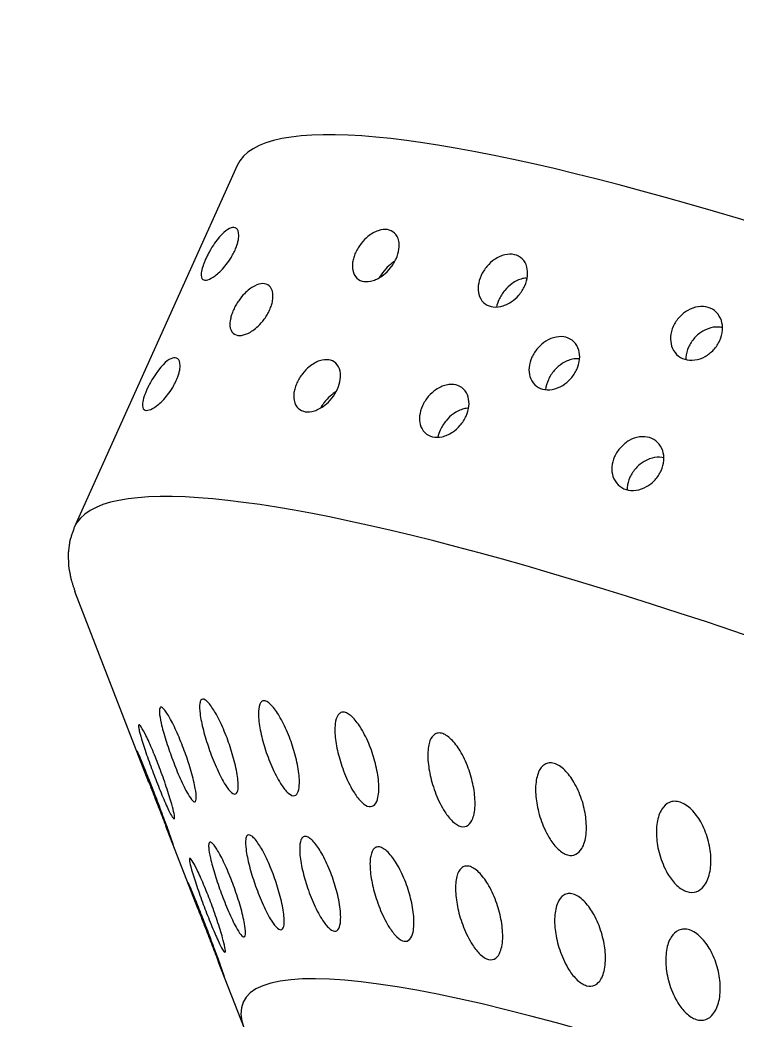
# Model space of a CAD drawing. Extents: x 1077 to 1145, y 510 to 635.
# Drawn here: x 1102.246 to 1103.168, y 557.81 to 559.093 of the extents above; entities that cross this region are included whole.
import ezdxf

# ---------------------------------------------------------------- set-up
doc = ezdxf.new("R2010")
doc.units = 0
doc.header["$MEASUREMENT"] = 0
doc.layers.add('1', color=4, linetype='Continuous')
doc.layers.add('DIM', color=3, linetype='Continuous')

# ---------------------------------------------------------------- blocks, each defined once
blk = doc.blocks.new('SUCTION')
at = {"layer": '1'}
for p, q in [((0.4816, 1.9416), (-0.0272, 1.9337)), ((-0.2826, 1.7079), (-0.1012, 1.898)), ((-0.4023, 1.5824), (-0.324, 1.6645)), ((-0.5163, 1.4629), (-0.4533, 1.5289))]:
    blk.add_line(p, q, dxfattribs=at)
for centre, major_axis, start_param, end_param in [((0.5106, 0.0668), (-0.0289, 1.8748), 3.141593, 6.283185), ((0.0017, 0.059), (-0.0289, 1.8748), 3.141593, 6.283185), ((-0.4641, 0.0518), (-0.022, 1.427), 2.994561, 6.430217)]:
    blk.add_ellipse(centre, major_axis=major_axis, ratio=0.145722, start_param=start_param, end_param=end_param, dxfattribs=at)
blk.add_open_spline([(-0.0272, 1.9337), (-0.0449, 1.9317), (-0.0614, 1.9264), (-0.0763, 1.9186), (-0.0895, 1.909), (-0.1012, 1.898)], degree=1, dxfattribs=at)
at = {"layer": '1', "color": 3}
for points, knots in [([(0.3822, 1.898), (0.3799, 1.898), (0.3776, 1.8981), (0.3732, 1.8983), (0.3711, 1.8986), (0.365, 1.8994), (0.3614, 1.9002), (0.3511, 1.9028), (0.3458, 1.905), (0.3376, 1.9094), (0.3348, 1.9116), (0.3294, 1.9176), (0.3289, 1.9219), (0.3393, 1.9255), (0.3424, 1.9262), (0.3478, 1.9268), (0.3492, 1.927), (0.3522, 1.9272), (0.3539, 1.9272), (0.3572, 1.9273), (0.3589, 1.9273), (0.3624, 1.9272), (0.3641, 1.9271), (0.3708, 1.9267), (0.3756, 1.926), (0.3941, 1.9229), (0.4024, 1.9187), (0.4077, 1.9127), (0.4087, 1.9105), (0.4076, 1.906), (0.4058, 1.9036), (0.3995, 1.9008), (0.397, 1.8999), (0.3922, 1.8989), (0.3905, 1.8986), (0.3866, 1.8982), (0.3844, 1.8981), (0.3822, 1.898)], [0, 0, 0, 0, 0.0069049, 0.0069049, 0.0138098, 0.0138098, 0.0276196, 0.0276196, 0.0621946, 0.0621946, 0.0967696, 0.0967696, 0.172591, 0.172591, 0.1905104, 0.1905104, 0.1954315, 0.1954315, 0.2003527, 0.2003527, 0.2052739, 0.2052739, 0.2101951, 0.2101951, 0.2281145, 0.2281145, 0.3039359, 0.3039359, 0.3385109, 0.3385109, 0.3730859, 0.3730859, 0.3868957, 0.3868957, 0.3938006, 0.3938006, 0.4007055, 0.4007055, 0.4007055, 0.4007055]), ([(0.199, 1.8952), (0.1967, 1.8952), (0.1945, 1.8952), (0.1901, 1.8955), (0.1879, 1.8957), (0.1818, 1.8966), (0.1782, 1.8973), (0.1679, 1.9), (0.1626, 1.9022), (0.1544, 1.9066), (0.1517, 1.9087), (0.1463, 1.9147), (0.1458, 1.919), (0.1562, 1.9226), (0.1592, 1.9234), (0.1646, 1.924), (0.166, 1.9241), (0.1691, 1.9243), (0.1708, 1.9244), (0.174, 1.9244), (0.1758, 1.9244), (0.1792, 1.9243), (0.1809, 1.9243), (0.1876, 1.9238), (0.1925, 1.9232), (0.2109, 1.92), (0.2192, 1.9159), (0.2246, 1.9099), (0.2255, 1.9077), (0.2245, 1.9032), (0.2226, 1.9008), (0.2163, 1.8979), (0.2139, 1.8971), (0.2091, 1.8961), (0.2073, 1.8958), (0.2034, 1.8954), (0.2013, 1.8952), (0.199, 1.8952)], [0, 0, 0, 0, 0.0069049, 0.0069049, 0.0138098, 0.0138098, 0.0276196, 0.0276196, 0.0621946, 0.0621946, 0.0967696, 0.0967696, 0.172591, 0.172591, 0.1905104, 0.1905104, 0.1954315, 0.1954315, 0.2003527, 0.2003527, 0.2052739, 0.2052739, 0.2101951, 0.2101951, 0.2281145, 0.2281145, 0.3039359, 0.3039359, 0.3385109, 0.3385109, 0.3730859, 0.3730859, 0.3868957, 0.3868957, 0.3938006, 0.3938006, 0.4007055, 0.4007055, 0.4007055, 0.4007055]), ([(0.3316, 1.8252), (0.3294, 1.8251), (0.3271, 1.8252), (0.3225, 1.8257), (0.3203, 1.826), (0.3139, 1.8272), (0.31, 1.8284), (0.3009, 1.8319), (0.2962, 1.8348), (0.2892, 1.8406), (0.2869, 1.8435), (0.2843, 1.8491), (0.2839, 1.8521), (0.2857, 1.8578), (0.2879, 1.8605), (0.2937, 1.8638), (0.2964, 1.8649), (0.3015, 1.8662), (0.3034, 1.8665), (0.3075, 1.867), (0.3097, 1.8672), (0.3143, 1.8673), (0.3166, 1.8672), (0.3211, 1.8668), (0.3234, 1.8665), (0.3297, 1.8654), (0.3335, 1.8644), (0.3427, 1.8613), (0.3475, 1.8587), (0.3548, 1.8532), (0.3573, 1.8502), (0.3598, 1.8447), (0.3603, 1.8417), (0.3585, 1.8357), (0.3563, 1.8328), (0.3502, 1.829), (0.3474, 1.8278), (0.3421, 1.8263), (0.3402, 1.8259), (0.3361, 1.8254), (0.3339, 1.8252), (0.3316, 1.8252)], [0, 0, 0, 0, 0.0068348, 0.0068348, 0.0136695, 0.0136695, 0.027339, 0.027339, 0.0535624, 0.0535624, 0.0797858, 0.0797858, 0.1072813, 0.1072813, 0.1347768, 0.1347768, 0.1487269, 0.1487269, 0.155702, 0.155702, 0.162677, 0.162677, 0.1696521, 0.1696521, 0.1766272, 0.1766272, 0.1905773, 0.1905773, 0.2180728, 0.2180728, 0.2455682, 0.2455682, 0.2717917, 0.2717917, 0.2980151, 0.2980151, 0.3116846, 0.3116846, 0.3185193, 0.3185193, 0.3253541, 0.3253541, 0.3253541, 0.3253541]), ([(-0.2732, 1.704), (-0.2678, 1.7095), (-0.2619, 1.7156), (-0.2501, 1.7272), (-0.2443, 1.7328), (-0.2352, 1.7411), (-0.231, 1.7448), (-0.2262, 1.7485), (-0.2248, 1.7495), (-0.2226, 1.7508), (-0.2218, 1.7512), (-0.2209, 1.7511), (-0.2207, 1.7508), (-0.2211, 1.7494), (-0.2216, 1.7484), (-0.224, 1.7445), (-0.2267, 1.7408), (-0.2335, 1.7323), (-0.2383, 1.7268), (-0.2488, 1.7151), (-0.2545, 1.709), (-0.2656, 1.6976), (-0.2719, 1.6913), (-0.2842, 1.6795), (-0.2902, 1.674), (-0.2989, 1.6666), (-0.3024, 1.6637), (-0.3078, 1.6598), (-0.3097, 1.6587), (-0.3114, 1.6588), (-0.3111, 1.6599), (-0.3086, 1.664), (-0.3065, 1.6669), (-0.3003, 1.6744), (-0.2955, 1.68), (-0.2847, 1.6918), (-0.2788, 1.6981), (-0.2732, 1.704)], [0, 0, 0, 0, 0.0233552, 0.0233552, 0.0467103, 0.0467103, 0.0658795, 0.0658795, 0.0754641, 0.0754641, 0.0850487, 0.0850487, 0.0946332, 0.0946332, 0.1042178, 0.1042178, 0.123387, 0.123387, 0.1467421, 0.1467421, 0.1700973, 0.1700973, 0.1945396, 0.1945396, 0.2189818, 0.2189818, 0.2355966, 0.2355966, 0.2522113, 0.2522113, 0.2688261, 0.2688261, 0.2854408, 0.2854408, 0.3098831, 0.3098831, 0.3343253, 0.3343253, 0.3343253, 0.3343253]), ([(0.2769, 1.7033), (0.2724, 1.7032), (0.2676, 1.7038), (0.2588, 1.7059), (0.2547, 1.7075), (0.2463, 1.7117), (0.2422, 1.7149), (0.236, 1.7216), (0.234, 1.7251), (0.2321, 1.7316), (0.232, 1.7351), (0.2342, 1.7418), (0.2366, 1.745), (0.2424, 1.7492), (0.2454, 1.7508), (0.251, 1.7525), (0.2531, 1.7529), (0.2573, 1.7536), (0.2596, 1.7537), (0.2641, 1.7538), (0.2665, 1.7537), (0.2711, 1.7532), (0.2734, 1.7528), (0.28, 1.7513), (0.284, 1.7498), (0.2924, 1.7458), (0.2967, 1.7428), (0.303, 1.7362), (0.305, 1.7327), (0.307, 1.7262), (0.3071, 1.7227), (0.3049, 1.7158), (0.3025, 1.7126), (0.2966, 1.7081), (0.2935, 1.7065), (0.2859, 1.7041), (0.2814, 1.7034), (0.2769, 1.7033)], [0, 0, 0, 0, 0.0136716, 0.0136716, 0.0273431, 0.0273431, 0.0484006, 0.0484006, 0.0694582, 0.0694582, 0.0910856, 0.0910856, 0.1127131, 0.1127131, 0.1264894, 0.1264894, 0.1333775, 0.1333775, 0.1402657, 0.1402657, 0.1471538, 0.1471538, 0.154042, 0.154042, 0.1678183, 0.1678183, 0.1894457, 0.1894457, 0.2110732, 0.2110732, 0.2321307, 0.2321307, 0.2531882, 0.2531882, 0.2668598, 0.2668598, 0.2805313, 0.2805313, 0.2805313, 0.2805313]), ([(0.4601, 1.7061), (0.4556, 1.7061), (0.4508, 1.7066), (0.4419, 1.7088), (0.4378, 1.7103), (0.4295, 1.7145), (0.4253, 1.7177), (0.4191, 1.7244), (0.4172, 1.7279), (0.4152, 1.7344), (0.4151, 1.738), (0.4174, 1.7446), (0.4197, 1.7478), (0.4255, 1.752), (0.4286, 1.7536), (0.4342, 1.7553), (0.4362, 1.7557), (0.4405, 1.7564), (0.4427, 1.7566), (0.4473, 1.7566), (0.4496, 1.7565), (0.4542, 1.756), (0.4565, 1.7556), (0.4632, 1.7541), (0.4672, 1.7526), (0.4756, 1.7487), (0.4798, 1.7456), (0.4861, 1.739), (0.4882, 1.7355), (0.4901, 1.729), (0.4902, 1.7255), (0.488, 1.7187), (0.4857, 1.7154), (0.4798, 1.711), (0.4766, 1.7093), (0.469, 1.7069), (0.4646, 1.7062), (0.4601, 1.7061)], [0, 0, 0, 0, 0.0136716, 0.0136716, 0.0273431, 0.0273431, 0.0484006, 0.0484006, 0.0694582, 0.0694582, 0.0910856, 0.0910856, 0.1127131, 0.1127131, 0.1264894, 0.1264894, 0.1333775, 0.1333775, 0.1402657, 0.1402657, 0.1471538, 0.1471538, 0.154042, 0.154042, 0.1678183, 0.1678183, 0.1894457, 0.1894457, 0.2110732, 0.2110732, 0.2321307, 0.2321307, 0.2531882, 0.2531882, 0.2668598, 0.2668598, 0.2805313, 0.2805313, 0.2805313, 0.2805313]), ([(-0.3042, 1.6852), (-0.299, 1.6907), (-0.2931, 1.6968), (-0.2816, 1.7089), (-0.2759, 1.7149), (-0.2669, 1.7242), (-0.2629, 1.7285), (-0.2581, 1.7333), (-0.2568, 1.7347), (-0.2546, 1.7368), (-0.2539, 1.7376), (-0.2529, 1.7384), (-0.2528, 1.7384), (-0.2532, 1.7378), (-0.2537, 1.7372), (-0.256, 1.7345), (-0.2587, 1.7315), (-0.2653, 1.7241), (-0.27, 1.719), (-0.2803, 1.708), (-0.2859, 1.7021), (-0.2968, 1.6907), (-0.303, 1.6843), (-0.3151, 1.6719), (-0.321, 1.6659), (-0.3295, 1.6574), (-0.3329, 1.654), (-0.3382, 1.6488), (-0.3401, 1.647), (-0.3417, 1.6456), (-0.3414, 1.646), (-0.339, 1.6486), (-0.3369, 1.6509), (-0.3309, 1.6573), (-0.3261, 1.6623), (-0.3155, 1.6734), (-0.3097, 1.6794), (-0.3042, 1.6852)], [0, 0, 0, 0, 0.0233552, 0.0233552, 0.0467103, 0.0467103, 0.0658795, 0.0658795, 0.0754641, 0.0754641, 0.0850487, 0.0850487, 0.0946332, 0.0946332, 0.1042178, 0.1042178, 0.123387, 0.123387, 0.1467421, 0.1467421, 0.1700973, 0.1700973, 0.1945396, 0.1945396, 0.2189818, 0.2189818, 0.2355966, 0.2355966, 0.2522113, 0.2522113, 0.2688261, 0.2688261, 0.2854408, 0.2854408, 0.3098831, 0.3098831, 0.3343253, 0.3343253, 0.3343253, 0.3343253]), ([(-0.2416, 1.6945), (-0.2362, 1.7001), (-0.2301, 1.706), (-0.2181, 1.7169), (-0.2122, 1.722), (-0.2029, 1.7292), (-0.1987, 1.7322), (-0.1938, 1.7348), (-0.1923, 1.7354), (-0.1901, 1.7359), (-0.1893, 1.7358), (-0.1884, 1.7349), (-0.1883, 1.7341), (-0.1886, 1.7319), (-0.1892, 1.7305), (-0.1916, 1.7256), (-0.1944, 1.7213), (-0.2014, 1.7119), (-0.2062, 1.7059), (-0.217, 1.6938), (-0.2228, 1.6876), (-0.2341, 1.6764), (-0.2405, 1.6703), (-0.2531, 1.6593), (-0.2592, 1.6544), (-0.268, 1.6482), (-0.2715, 1.6459), (-0.2771, 1.6434), (-0.279, 1.6431), (-0.2806, 1.6446), (-0.2804, 1.6464), (-0.2778, 1.6518), (-0.2756, 1.6552), (-0.2693, 1.6638), (-0.2644, 1.6699), (-0.2534, 1.6823), (-0.2473, 1.6887), (-0.2416, 1.6945)], [0, 0, 0, 0, 0.0233552, 0.0233552, 0.0467103, 0.0467103, 0.0658795, 0.0658795, 0.0754641, 0.0754641, 0.0850487, 0.0850487, 0.0946332, 0.0946332, 0.1042178, 0.1042178, 0.123387, 0.123387, 0.1467421, 0.1467421, 0.1700973, 0.1700973, 0.1945396, 0.1945396, 0.2189818, 0.2189818, 0.2355966, 0.2355966, 0.2522113, 0.2522113, 0.2688261, 0.2688261, 0.2854408, 0.2854408, 0.3098831, 0.3098831, 0.3343253, 0.3343253, 0.3343253, 0.3343253]), ([(0.2734, 1.7034), (0.2709, 1.705), (0.268, 1.7066), (0.2616, 1.7093), (0.2577, 1.7106), (0.2511, 1.712), (0.2489, 1.7123), (0.2462, 1.7126), (0.2459, 1.7126), (0.2456, 1.7126)], [0.10627562, 0.10627562, 0.10627562, 0.10627562, 0.12011122, 0.12011122, 0.13392931, 0.13392931, 0.14083836, 0.14083836, 0.14184706, 0.14184706, 0.14184706, 0.14184706]), ([(0.4565, 1.7062), (0.454, 1.7079), (0.4512, 1.7094), (0.4448, 1.7121), (0.4408, 1.7134), (0.4343, 1.7148), (0.432, 1.7151), (0.4294, 1.7154), (0.429, 1.7154), (0.4287, 1.7155)], [0.10627562, 0.10627562, 0.10627562, 0.10627562, 0.12011122, 0.12011122, 0.13392931, 0.13392931, 0.14083836, 0.14083836, 0.14184706, 0.14184706, 0.14184706, 0.14184706]), ([(-0.2101, 1.657), (-0.2045, 1.6625), (-0.1983, 1.6681), (-0.1861, 1.6782), (-0.1801, 1.6827), (-0.1707, 1.6886), (-0.1664, 1.6909), (-0.1614, 1.6923), (-0.16, 1.6925), (-0.1578, 1.6922), (-0.157, 1.6917), (-0.1561, 1.69), (-0.1559, 1.6888), (-0.1564, 1.6858), (-0.1569, 1.684), (-0.1594, 1.6781), (-0.1623, 1.6733), (-0.1694, 1.6631), (-0.1744, 1.6568), (-0.1854, 1.6444), (-0.1913, 1.6383), (-0.2028, 1.6274), (-0.2094, 1.6217), (-0.2221, 1.6117), (-0.2284, 1.6074), (-0.2373, 1.6025), (-0.2409, 1.6009), (-0.2465, 1.5997), (-0.2484, 1.6002), (-0.25, 1.6031), (-0.2497, 1.6057), (-0.2471, 1.6122), (-0.2448, 1.6162), (-0.2384, 1.6257), (-0.2333, 1.6321), (-0.2221, 1.645), (-0.2159, 1.6514), (-0.2101, 1.657)], [0, 0, 0, 0, 0.0233552, 0.0233552, 0.0467103, 0.0467103, 0.0658795, 0.0658795, 0.0754641, 0.0754641, 0.0850487, 0.0850487, 0.0946332, 0.0946332, 0.1042178, 0.1042178, 0.123387, 0.123387, 0.1467421, 0.1467421, 0.1700973, 0.1700973, 0.1945396, 0.1945396, 0.2189818, 0.2189818, 0.2355966, 0.2355966, 0.2522113, 0.2522113, 0.2688261, 0.2688261, 0.2854408, 0.2854408, 0.3098831, 0.3098831, 0.3343253, 0.3343253, 0.3343253, 0.3343253]), ([(-0.4007, 1.5719), (-0.3953, 1.5775), (-0.3893, 1.5835), (-0.3776, 1.5952), (-0.3718, 1.6007), (-0.3626, 1.6091), (-0.3585, 1.6128), (-0.3536, 1.6166), (-0.3522, 1.6175), (-0.35, 1.6189), (-0.3492, 1.6192), (-0.3483, 1.6192), (-0.3482, 1.6188), (-0.3485, 1.6174), (-0.349, 1.6164), (-0.3514, 1.6125), (-0.3541, 1.6088), (-0.361, 1.6003), (-0.3658, 1.5947), (-0.3763, 1.583), (-0.382, 1.5769), (-0.3931, 1.5655), (-0.3994, 1.5593), (-0.4117, 1.5475), (-0.4177, 1.542), (-0.4264, 1.5346), (-0.4298, 1.5317), (-0.4353, 1.5278), (-0.4372, 1.5268), (-0.4388, 1.5268), (-0.4385, 1.528), (-0.4361, 1.532), (-0.4339, 1.5349), (-0.4278, 1.5424), (-0.4229, 1.5479), (-0.4122, 1.5598), (-0.4063, 1.5661), (-0.4007, 1.5719)], [0, 0, 0, 0, 0.023389, 0.023389, 0.0467779, 0.0467779, 0.0659746, 0.0659746, 0.0755729, 0.0755729, 0.0851712, 0.0851712, 0.0947696, 0.0947696, 0.1043679, 0.1043679, 0.1235645, 0.1235645, 0.1469535, 0.1469535, 0.1703425, 0.1703425, 0.1947513, 0.1947513, 0.2191601, 0.2191601, 0.2357472, 0.2357472, 0.2523342, 0.2523342, 0.2689213, 0.2689213, 0.2855084, 0.2855084, 0.3099172, 0.3099172, 0.334326, 0.334326, 0.334326, 0.334326]), ([(-0.1791, 1.5922), (-0.1735, 1.5974), (-0.1671, 1.6026), (-0.1548, 1.6117), (-0.1487, 1.6155), (-0.1391, 1.6201), (-0.1348, 1.6216), (-0.1298, 1.6219), (-0.1284, 1.6216), (-0.1261, 1.6205), (-0.1253, 1.6195), (-0.1244, 1.6171), (-0.1243, 1.6155), (-0.1248, 1.6118), (-0.1254, 1.6097), (-0.128, 1.6029), (-0.131, 1.5977), (-0.1383, 1.5868), (-0.1434, 1.5803), (-0.1546, 1.5679), (-0.1607, 1.5619), (-0.1724, 1.5515), (-0.179, 1.5462), (-0.192, 1.5374), (-0.1983, 1.5339), (-0.2073, 1.5303), (-0.211, 1.5294), (-0.2165, 1.5297), (-0.2185, 1.5309), (-0.22, 1.5352), (-0.2197, 1.5384), (-0.217, 1.546), (-0.2146, 1.5504), (-0.208, 1.5607), (-0.2028, 1.5674), (-0.1913, 1.5804), (-0.1851, 1.5867), (-0.1791, 1.5922)], [0, 0, 0, 0, 0.0233552, 0.0233552, 0.0467103, 0.0467103, 0.0658795, 0.0658795, 0.0754641, 0.0754641, 0.0850487, 0.0850487, 0.0946332, 0.0946332, 0.1042178, 0.1042178, 0.123387, 0.123387, 0.1467421, 0.1467421, 0.1700973, 0.1700973, 0.1945396, 0.1945396, 0.2189818, 0.2189818, 0.2355966, 0.2355966, 0.2522113, 0.2522113, 0.2688261, 0.2688261, 0.2854408, 0.2854408, 0.3098831, 0.3098831, 0.3343253, 0.3343253, 0.3343253, 0.3343253]), ([(-0.4293, 1.5541), (-0.424, 1.5596), (-0.4181, 1.5658), (-0.4066, 1.5779), (-0.4009, 1.5839), (-0.3919, 1.5932), (-0.3879, 1.5975), (-0.3831, 1.6023), (-0.3818, 1.6037), (-0.3796, 1.6058), (-0.3788, 1.6066), (-0.3779, 1.6074), (-0.3778, 1.6074), (-0.3781, 1.6069), (-0.3786, 1.6062), (-0.381, 1.6035), (-0.3837, 1.6005), (-0.3903, 1.5931), (-0.395, 1.588), (-0.4053, 1.577), (-0.411, 1.571), (-0.4218, 1.5597), (-0.428, 1.5533), (-0.4401, 1.5409), (-0.446, 1.5349), (-0.4545, 1.5264), (-0.4579, 1.523), (-0.4632, 1.5178), (-0.4651, 1.516), (-0.4667, 1.5146), (-0.4664, 1.515), (-0.464, 1.5177), (-0.4619, 1.5199), (-0.4559, 1.5263), (-0.4511, 1.5313), (-0.4405, 1.5423), (-0.4347, 1.5484), (-0.4293, 1.5541)], [0, 0, 0, 0, 0.023389, 0.023389, 0.0467779, 0.0467779, 0.0659746, 0.0659746, 0.0755729, 0.0755729, 0.0851712, 0.0851712, 0.0947696, 0.0947696, 0.1043679, 0.1043679, 0.1235645, 0.1235645, 0.1469535, 0.1469535, 0.1703425, 0.1703425, 0.1947513, 0.1947513, 0.2191601, 0.2191601, 0.2357472, 0.2357472, 0.2523342, 0.2523342, 0.2689213, 0.2689213, 0.2855084, 0.2855084, 0.3099172, 0.3099172, 0.334326, 0.334326, 0.334326, 0.334326]), ([(-0.3716, 1.5637), (-0.3661, 1.5692), (-0.36, 1.5751), (-0.3481, 1.5861), (-0.3422, 1.5912), (-0.3328, 1.5984), (-0.3286, 1.6014), (-0.3237, 1.604), (-0.3223, 1.6046), (-0.3201, 1.6051), (-0.3193, 1.605), (-0.3183, 1.6042), (-0.3182, 1.6034), (-0.3186, 1.6012), (-0.3191, 1.5997), (-0.3215, 1.5948), (-0.3243, 1.5905), (-0.3313, 1.581), (-0.3362, 1.5751), (-0.3469, 1.5629), (-0.3528, 1.5568), (-0.364, 1.5455), (-0.3705, 1.5395), (-0.383, 1.5285), (-0.3891, 1.5236), (-0.3979, 1.5174), (-0.4015, 1.5151), (-0.407, 1.5126), (-0.4089, 1.5123), (-0.4106, 1.5138), (-0.4103, 1.5157), (-0.4078, 1.521), (-0.4055, 1.5244), (-0.3993, 1.533), (-0.3943, 1.539), (-0.3833, 1.5515), (-0.3773, 1.5579), (-0.3716, 1.5637)], [0, 0, 0, 0, 0.023389, 0.023389, 0.0467779, 0.0467779, 0.0659746, 0.0659746, 0.0755729, 0.0755729, 0.0851712, 0.0851712, 0.0947696, 0.0947696, 0.1043679, 0.1043679, 0.1235645, 0.1235645, 0.1469535, 0.1469535, 0.1703425, 0.1703425, 0.1947513, 0.1947513, 0.2191601, 0.2191601, 0.2357472, 0.2357472, 0.2523342, 0.2523342, 0.2689213, 0.2689213, 0.2855084, 0.2855084, 0.3099172, 0.3099172, 0.334326, 0.334326, 0.334326, 0.334326]), ([(0.3157, 1.5391), (0.3111, 1.539), (0.3063, 1.5397), (0.2972, 1.5422), (0.293, 1.5441), (0.2852, 1.5488), (0.2814, 1.5522), (0.2758, 1.5595), (0.2741, 1.5633), (0.2726, 1.5705), (0.2727, 1.5744), (0.2752, 1.5817), (0.2776, 1.5851), (0.2834, 1.5899), (0.2867, 1.5919), (0.2946, 1.5946), (0.2992, 1.5953), (0.3083, 1.5955), (0.3132, 1.5949), (0.3222, 1.5924), (0.3264, 1.5906), (0.3342, 1.586), (0.3381, 1.5827), (0.3437, 1.5755), (0.3455, 1.5716), (0.347, 1.5645), (0.3469, 1.5606), (0.3444, 1.5532), (0.342, 1.5497), (0.3362, 1.5448), (0.3328, 1.5427), (0.3248, 1.54), (0.3202, 1.5392), (0.3157, 1.5391)], [0, 0, 0, 0, 0.0137254, 0.0137254, 0.0274508, 0.0274508, 0.0453851, 0.0453851, 0.0633195, 0.0633195, 0.0815469, 0.0815469, 0.0997743, 0.0997743, 0.1135448, 0.1135448, 0.1273153, 0.1273153, 0.1410857, 0.1410857, 0.1548562, 0.1548562, 0.1730836, 0.1730836, 0.191311, 0.191311, 0.2092454, 0.2092454, 0.2271798, 0.2271798, 0.2409052, 0.2409052, 0.2546305, 0.2546305, 0.2546305, 0.2546305]), ([(0.4988, 1.5419), (0.4943, 1.5419), (0.4894, 1.5425), (0.4803, 1.545), (0.4761, 1.5469), (0.4683, 1.5517), (0.4645, 1.5551), (0.459, 1.5623), (0.4572, 1.5662), (0.4557, 1.5733), (0.4558, 1.5772), (0.4583, 1.5845), (0.4607, 1.5879), (0.4665, 1.5928), (0.4699, 1.5947), (0.4778, 1.5974), (0.4823, 1.5982), (0.4914, 1.5983), (0.4963, 1.5977), (0.5053, 1.5953), (0.5095, 1.5934), (0.5174, 1.5888), (0.5212, 1.5855), (0.5269, 1.5783), (0.5286, 1.5745), (0.5302, 1.5673), (0.5301, 1.5634), (0.5276, 1.556), (0.5252, 1.5526), (0.5193, 1.5476), (0.5159, 1.5456), (0.5079, 1.5428), (0.5033, 1.542), (0.4988, 1.5419)], [0, 0, 0, 0, 0.0137254, 0.0137254, 0.0274508, 0.0274508, 0.0453851, 0.0453851, 0.0633195, 0.0633195, 0.0815469, 0.0815469, 0.0997743, 0.0997743, 0.1135448, 0.1135448, 0.1273153, 0.1273153, 0.1410857, 0.1410857, 0.1548562, 0.1548562, 0.1730836, 0.1730836, 0.191311, 0.191311, 0.2092454, 0.2092454, 0.2271798, 0.2271798, 0.2409052, 0.2409052, 0.2546305, 0.2546305, 0.2546305, 0.2546305]), ([(-0.3426, 1.5296), (-0.337, 1.535), (-0.3308, 1.5407), (-0.3186, 1.5508), (-0.3126, 1.5553), (-0.3031, 1.5613), (-0.2988, 1.5635), (-0.2939, 1.565), (-0.2924, 1.5652), (-0.2902, 1.5648), (-0.2894, 1.5643), (-0.2885, 1.5626), (-0.2883, 1.5614), (-0.2888, 1.5585), (-0.2893, 1.5567), (-0.2918, 1.5507), (-0.2947, 1.5459), (-0.3019, 1.5357), (-0.3069, 1.5294), (-0.3178, 1.517), (-0.3238, 1.5109), (-0.3353, 1.5), (-0.3418, 1.4943), (-0.3546, 1.4843), (-0.3608, 1.48), (-0.3697, 1.4751), (-0.3733, 1.4735), (-0.3789, 1.4724), (-0.3808, 1.4729), (-0.3824, 1.4758), (-0.3821, 1.4783), (-0.3795, 1.4849), (-0.3772, 1.4888), (-0.3708, 1.4983), (-0.3657, 1.5047), (-0.3545, 1.5175), (-0.3484, 1.5239), (-0.3426, 1.5296)], [0, 0, 0, 0, 0.023389, 0.023389, 0.0467779, 0.0467779, 0.0659746, 0.0659746, 0.0755729, 0.0755729, 0.0851712, 0.0851712, 0.0947696, 0.0947696, 0.1043679, 0.1043679, 0.1235645, 0.1235645, 0.1469535, 0.1469535, 0.1703425, 0.1703425, 0.1947513, 0.1947513, 0.2191601, 0.2191601, 0.2357472, 0.2357472, 0.2523342, 0.2523342, 0.2689213, 0.2689213, 0.2855084, 0.2855084, 0.3099172, 0.3099172, 0.334326, 0.334326, 0.334326, 0.334326]), ([(0.3262, 1.5406), (0.3253, 1.5423), (0.3242, 1.5441), (0.3199, 1.5493), (0.3159, 1.5525), (0.3079, 1.557), (0.3038, 1.5587), (0.2948, 1.561), (0.2899, 1.5616), (0.2821, 1.5615), (0.2788, 1.5611), (0.2757, 1.5604)], [0.07459591, 0.07459591, 0.07459591, 0.07459591, 0.08376941, 0.08376941, 0.10280122, 0.10280122, 0.11656798, 0.11656798, 0.13033474, 0.13033474, 0.14038295, 0.14038295, 0.14038295, 0.14038295]), ([(0.5094, 1.5434), (0.5085, 1.5451), (0.5073, 1.5469), (0.503, 1.5521), (0.4991, 1.5554), (0.4911, 1.5598), (0.4869, 1.5615), (0.4779, 1.5639), (0.4731, 1.5645), (0.4652, 1.5643), (0.4619, 1.5639), (0.4588, 1.5632)], [0.07459591, 0.07459591, 0.07459591, 0.07459591, 0.08376941, 0.08376941, 0.10280122, 0.10280122, 0.11656798, 0.11656798, 0.13033474, 0.13033474, 0.14038295, 0.14038295, 0.14038295, 0.14038295]), ([(-0.1493, 1.501), (-0.1435, 1.5059), (-0.1371, 1.5107), (-0.1245, 1.5186), (-0.1184, 1.5217), (-0.1087, 1.5249), (-0.1043, 1.5256), (-0.0993, 1.5246), (-0.0979, 1.524), (-0.0957, 1.522), (-0.0949, 1.5207), (-0.0941, 1.5174), (-0.094, 1.5155), (-0.0945, 1.5112), (-0.0951, 1.5088), (-0.0979, 1.5012), (-0.101, 1.4956), (-0.1085, 1.4842), (-0.1137, 1.4777), (-0.1251, 1.4655), (-0.1313, 1.4598), (-0.1432, 1.4501), (-0.1499, 1.4453), (-0.1631, 1.4377), (-0.1695, 1.435), (-0.1786, 1.4329), (-0.1822, 1.4327), (-0.1878, 1.4344), (-0.1898, 1.4363), (-0.1912, 1.4419), (-0.1908, 1.4457), (-0.188, 1.4543), (-0.1855, 1.4591), (-0.1787, 1.47), (-0.1734, 1.4768), (-0.1617, 1.4897), (-0.1553, 1.4958), (-0.1493, 1.501)], [0, 0, 0, 0, 0.0233552, 0.0233552, 0.0467103, 0.0467103, 0.0658795, 0.0658795, 0.0754641, 0.0754641, 0.0850487, 0.0850487, 0.0946332, 0.0946332, 0.1042178, 0.1042178, 0.123387, 0.123387, 0.1467421, 0.1467421, 0.1700973, 0.1700973, 0.1945396, 0.1945396, 0.2189818, 0.2189818, 0.2355966, 0.2355966, 0.2522113, 0.2522113, 0.2688261, 0.2688261, 0.2854408, 0.2854408, 0.3098831, 0.3098831, 0.3343253, 0.3343253, 0.3343253, 0.3343253]), ([(-0.314, 1.4703), (-0.3083, 1.4755), (-0.302, 1.4808), (-0.2896, 1.4899), (-0.2835, 1.4937), (-0.274, 1.4983), (-0.2696, 1.4998), (-0.2646, 1.5001), (-0.2632, 1.4998), (-0.261, 1.4987), (-0.2602, 1.4977), (-0.2593, 1.4953), (-0.2592, 1.4937), (-0.2596, 1.49), (-0.2602, 1.4879), (-0.2629, 1.4811), (-0.2658, 1.4758), (-0.2731, 1.4649), (-0.2783, 1.4584), (-0.2895, 1.446), (-0.2955, 1.44), (-0.3072, 1.4297), (-0.3139, 1.4244), (-0.3268, 1.4156), (-0.3332, 1.412), (-0.3422, 1.4085), (-0.3458, 1.4076), (-0.3514, 1.4079), (-0.3533, 1.4091), (-0.3549, 1.4134), (-0.3545, 1.4166), (-0.3518, 1.4242), (-0.3494, 1.4286), (-0.3428, 1.4389), (-0.3377, 1.4455), (-0.3262, 1.4585), (-0.3199, 1.4648), (-0.314, 1.4703)], [0, 0, 0, 0, 0.023389, 0.023389, 0.0467779, 0.0467779, 0.0659746, 0.0659746, 0.0755729, 0.0755729, 0.0851712, 0.0851712, 0.0947696, 0.0947696, 0.1043679, 0.1043679, 0.1235645, 0.1235645, 0.1469535, 0.1469535, 0.1703425, 0.1703425, 0.1947513, 0.1947513, 0.2191601, 0.2191601, 0.2357472, 0.2357472, 0.2523342, 0.2523342, 0.2689213, 0.2689213, 0.2855084, 0.2855084, 0.3099172, 0.3099172, 0.334326, 0.334326, 0.334326, 0.334326]), ([(0.4303, 1.4359), (0.4258, 1.4359), (0.4209, 1.4365), (0.4117, 1.4392), (0.4075, 1.4413), (0.3999, 1.4463), (0.3962, 1.4498), (0.3909, 1.4572), (0.3893, 1.4612), (0.388, 1.4687), (0.3882, 1.4727), (0.3908, 1.4803), (0.3932, 1.4838), (0.399, 1.4889), (0.4025, 1.491), (0.4106, 1.4939), (0.4152, 1.4947), (0.4243, 1.4948), (0.4292, 1.4942), (0.4383, 1.4915), (0.4426, 1.4896), (0.4502, 1.4847), (0.4539, 1.4813), (0.4592, 1.4738), (0.4609, 1.4698), (0.4622, 1.4624), (0.462, 1.4583), (0.4594, 1.4507), (0.457, 1.4472), (0.4512, 1.4419), (0.4476, 1.4398), (0.4395, 1.4368), (0.4348, 1.436), (0.4303, 1.4359)], [0, 0, 0, 0, 0.0137586, 0.0137586, 0.0275172, 0.0275172, 0.044295, 0.044295, 0.0610729, 0.0610729, 0.0780627, 0.0780627, 0.0950526, 0.0950526, 0.108841, 0.108841, 0.1226293, 0.1226293, 0.1364177, 0.1364177, 0.1502061, 0.1502061, 0.167196, 0.167196, 0.1841858, 0.1841858, 0.2009637, 0.2009637, 0.2177415, 0.2177415, 0.2315001, 0.2315001, 0.2452587, 0.2452587, 0.2452587, 0.2452587]), ([(0.444, 1.4385), (0.4431, 1.4412), (0.4416, 1.4439), (0.437, 1.4502), (0.4332, 1.4536), (0.4255, 1.4583), (0.4213, 1.4603), (0.4122, 1.4628), (0.4073, 1.4634), (0.3982, 1.4633), (0.3936, 1.4625), (0.3896, 1.4611)], [0.06697775, 0.06697775, 0.06697775, 0.06697775, 0.07946388, 0.07946388, 0.09696122, 0.09696122, 0.11074218, 0.11074218, 0.12452314, 0.12452314, 0.13823061, 0.13823061, 0.13823061, 0.13823061]), ([(-0.2865, 1.3867), (-0.2807, 1.3916), (-0.2743, 1.3964), (-0.2617, 1.4044), (-0.2556, 1.4075), (-0.2459, 1.4107), (-0.2415, 1.4114), (-0.2365, 1.4104), (-0.2351, 1.4098), (-0.2329, 1.4078), (-0.2321, 1.4065), (-0.2312, 1.4032), (-0.2311, 1.4013), (-0.2317, 1.397), (-0.2323, 1.3946), (-0.2351, 1.387), (-0.2381, 1.3814), (-0.2457, 1.37), (-0.2509, 1.3634), (-0.2623, 1.3512), (-0.2685, 1.3455), (-0.2804, 1.3358), (-0.2872, 1.331), (-0.3003, 1.3235), (-0.3067, 1.3208), (-0.3158, 1.3187), (-0.3194, 1.3185), (-0.325, 1.3202), (-0.3269, 1.3221), (-0.3284, 1.3277), (-0.328, 1.3315), (-0.3251, 1.3401), (-0.3227, 1.3449), (-0.3159, 1.3557), (-0.3106, 1.3625), (-0.2989, 1.3755), (-0.2925, 1.3816), (-0.2865, 1.3867)], [0, 0, 0, 0, 0.023389, 0.023389, 0.0467779, 0.0467779, 0.0659746, 0.0659746, 0.0755729, 0.0755729, 0.0851712, 0.0851712, 0.0947696, 0.0947696, 0.1043679, 0.1043679, 0.1235645, 0.1235645, 0.1469535, 0.1469535, 0.1703425, 0.1703425, 0.1947513, 0.1947513, 0.2191601, 0.2191601, 0.2357472, 0.2357472, 0.2523342, 0.2523342, 0.2689213, 0.2689213, 0.2855084, 0.2855084, 0.3099172, 0.3099172, 0.334326, 0.334326, 0.334326, 0.334326]), ([(-0.121, 1.385), (-0.1151, 1.3895), (-0.1086, 1.3938), (-0.0959, 1.4004), (-0.0897, 1.4027), (-0.0799, 1.4045), (-0.0756, 1.4044), (-0.0706, 1.4022), (-0.0692, 1.4012), (-0.067, 1.3984), (-0.0662, 1.3967), (-0.0654, 1.3928), (-0.0654, 1.3906), (-0.066, 1.3856), (-0.0667, 1.383), (-0.0696, 1.3748), (-0.0727, 1.3689), (-0.0805, 1.3573), (-0.0858, 1.3508), (-0.0975, 1.3389), (-0.1038, 1.3336), (-0.1159, 1.3247), (-0.1227, 1.3205), (-0.136, 1.3144), (-0.1424, 1.3125), (-0.1516, 1.3119), (-0.1552, 1.3124), (-0.1608, 1.3155), (-0.1627, 1.3181), (-0.1641, 1.3249), (-0.1636, 1.3293), (-0.1606, 1.3387), (-0.158, 1.3437), (-0.151, 1.355), (-0.1456, 1.3618), (-0.1336, 1.3745), (-0.1271, 1.3803), (-0.121, 1.385)], [0, 0, 0, 0, 0.0233552, 0.0233552, 0.0467103, 0.0467103, 0.0658795, 0.0658795, 0.0754641, 0.0754641, 0.0850487, 0.0850487, 0.0946332, 0.0946332, 0.1042178, 0.1042178, 0.123387, 0.123387, 0.1467421, 0.1467421, 0.1700973, 0.1700973, 0.1945396, 0.1945396, 0.2189818, 0.2189818, 0.2355966, 0.2355966, 0.2522113, 0.2522113, 0.2688261, 0.2688261, 0.2854408, 0.2854408, 0.3098831, 0.3098831, 0.3343253, 0.3343253, 0.3343253, 0.3343253]), ([(0.3587, 1.2828), (0.3541, 1.2827), (0.3492, 1.2834), (0.34, 1.2863), (0.3357, 1.2885), (0.3283, 1.2938), (0.3248, 1.2974), (0.3199, 1.3052), (0.3183, 1.3093), (0.3172, 1.3171), (0.3175, 1.3213), (0.3203, 1.3291), (0.3227, 1.3328), (0.3285, 1.3382), (0.3321, 1.3405), (0.3404, 1.3436), (0.3451, 1.3444), (0.3542, 1.3446), (0.3591, 1.3439), (0.3683, 1.341), (0.3726, 1.3389), (0.3801, 1.3336), (0.3835, 1.3301), (0.3886, 1.3224), (0.3901, 1.3182), (0.3913, 1.3104), (0.391, 1.3062), (0.3882, 1.2984), (0.3858, 1.2947), (0.3799, 1.2892), (0.3763, 1.2869), (0.3679, 1.2837), (0.3632, 1.2829), (0.3587, 1.2828)], [0, 0, 0, 0, 0.0137992, 0.0137992, 0.0275983, 0.0275983, 0.0432499, 0.0432499, 0.0589015, 0.0589015, 0.0746941, 0.0746941, 0.0904868, 0.0904868, 0.1043038, 0.1043038, 0.1181207, 0.1181207, 0.1319377, 0.1319377, 0.1457547, 0.1457547, 0.1615473, 0.1615473, 0.17734, 0.17734, 0.1929915, 0.1929915, 0.2086431, 0.2086431, 0.2224423, 0.2224423, 0.2362415, 0.2362415, 0.2362415, 0.2362415]), ([(0.5418, 1.2856), (0.5373, 1.2855), (0.5323, 1.2862), (0.5231, 1.2892), (0.5189, 1.2914), (0.5114, 1.2967), (0.508, 1.3002), (0.503, 1.308), (0.5015, 1.3121), (0.5003, 1.3199), (0.5007, 1.3242), (0.5034, 1.332), (0.5058, 1.3356), (0.5117, 1.341), (0.5153, 1.3433), (0.5236, 1.3464), (0.5282, 1.3472), (0.5374, 1.3474), (0.5423, 1.3467), (0.5515, 1.3438), (0.5558, 1.3417), (0.5632, 1.3365), (0.5667, 1.3329), (0.5717, 1.3252), (0.5733, 1.3211), (0.5744, 1.3133), (0.5741, 1.3091), (0.5714, 1.3012), (0.5689, 1.2976), (0.5631, 1.292), (0.5594, 1.2897), (0.5511, 1.2865), (0.5464, 1.2857), (0.5418, 1.2856)], [0, 0, 0, 0, 0.0137992, 0.0137992, 0.0275983, 0.0275983, 0.0432499, 0.0432499, 0.0589015, 0.0589015, 0.0746941, 0.0746941, 0.0904868, 0.0904868, 0.1043038, 0.1043038, 0.1181207, 0.1181207, 0.1319377, 0.1319377, 0.1457547, 0.1457547, 0.1615473, 0.1615473, 0.17734, 0.17734, 0.1929915, 0.1929915, 0.2086431, 0.2086431, 0.2224423, 0.2224423, 0.2362415, 0.2362415, 0.2362415, 0.2362415]), ([(0.375, 1.2866), (0.3743, 1.2902), (0.3728, 1.294), (0.3679, 1.3013), (0.3643, 1.3048), (0.3568, 1.3099), (0.3526, 1.312), (0.3434, 1.3148), (0.3385, 1.3155), (0.3294, 1.3154), (0.3247, 1.3145), (0.3197, 1.3127), (0.3188, 1.3123), (0.318, 1.3119)], [0.06062855, 0.06062855, 0.06062855, 0.06062855, 0.07544879, 0.07544879, 0.09151617, 0.09151617, 0.10532637, 0.10532637, 0.11913657, 0.11913657, 0.13294677, 0.13294677, 0.13590198, 0.13590198, 0.13590198, 0.13590198]), ([(0.5581, 1.2894), (0.5574, 1.293), (0.5559, 1.2968), (0.551, 1.3041), (0.5475, 1.3076), (0.54, 1.3127), (0.5357, 1.3149), (0.5265, 1.3177), (0.5216, 1.3183), (0.5125, 1.3182), (0.5078, 1.3174), (0.5028, 1.3155), (0.502, 1.3151), (0.5011, 1.3148)], [0.06062855, 0.06062855, 0.06062855, 0.06062855, 0.07544879, 0.07544879, 0.09151617, 0.09151617, 0.10532637, 0.10532637, 0.11913657, 0.11913657, 0.13294677, 0.13294677, 0.13590198, 0.13590198, 0.13590198, 0.13590198]), ([(-0.2604, 1.2803), (-0.2545, 1.2848), (-0.248, 1.2891), (-0.2353, 1.2957), (-0.2291, 1.2981), (-0.2193, 1.2998), (-0.215, 1.2997), (-0.2099, 1.2976), (-0.2085, 1.2965), (-0.2064, 1.2938), (-0.2056, 1.2921), (-0.2048, 1.2881), (-0.2048, 1.2859), (-0.2054, 1.281), (-0.206, 1.2783), (-0.2089, 1.2701), (-0.2121, 1.2642), (-0.2199, 1.2526), (-0.2252, 1.2461), (-0.2369, 1.2342), (-0.2432, 1.2288), (-0.2553, 1.22), (-0.2621, 1.2158), (-0.2754, 1.2098), (-0.2818, 1.2079), (-0.291, 1.2073), (-0.2946, 1.2077), (-0.3002, 1.2108), (-0.3021, 1.2135), (-0.3034, 1.2202), (-0.303, 1.2246), (-0.2999, 1.234), (-0.2974, 1.239), (-0.2904, 1.2503), (-0.285, 1.2571), (-0.273, 1.2698), (-0.2665, 1.2756), (-0.2604, 1.2803)], [0, 0, 0, 0, 0.023389, 0.023389, 0.0467779, 0.0467779, 0.0659746, 0.0659746, 0.0755729, 0.0755729, 0.0851712, 0.0851712, 0.0947696, 0.0947696, 0.1043679, 0.1043679, 0.1235645, 0.1235645, 0.1469535, 0.1469535, 0.1703425, 0.1703425, 0.1947513, 0.1947513, 0.2191601, 0.2191601, 0.2357472, 0.2357472, 0.2523342, 0.2523342, 0.2689213, 0.2689213, 0.2855084, 0.2855084, 0.3099172, 0.3099172, 0.334326, 0.334326, 0.334326, 0.334326]), ([(-0.0948, 1.2463), (-0.0889, 1.2504), (-0.0823, 1.2541), (-0.0694, 1.2593), (-0.0632, 1.2608), (-0.0534, 1.261), (-0.049, 1.2601), (-0.044, 1.2568), (-0.0426, 1.2554), (-0.0405, 1.2519), (-0.0398, 1.2498), (-0.0391, 1.2453), (-0.0391, 1.2428), (-0.0398, 1.2374), (-0.0405, 1.2345), (-0.0435, 1.2258), (-0.0468, 1.2198), (-0.0548, 1.2081), (-0.0603, 1.2017), (-0.0721, 1.1904), (-0.0785, 1.1855), (-0.0908, 1.1776), (-0.0977, 1.1741), (-0.1111, 1.1696), (-0.1176, 1.1685), (-0.1268, 1.1694), (-0.1304, 1.1706), (-0.1359, 1.175), (-0.1378, 1.1783), (-0.139, 1.1862), (-0.1385, 1.191), (-0.1353, 1.201), (-0.1326, 1.2063), (-0.1254, 1.2177), (-0.1199, 1.2245), (-0.1077, 1.2367), (-0.101, 1.2421), (-0.0948, 1.2463)], [0, 0, 0, 0, 0.0233552, 0.0233552, 0.0467103, 0.0467103, 0.0658795, 0.0658795, 0.0754641, 0.0754641, 0.0850487, 0.0850487, 0.0946332, 0.0946332, 0.1042178, 0.1042178, 0.123387, 0.123387, 0.1467421, 0.1467421, 0.1700973, 0.1700973, 0.1945396, 0.1945396, 0.2189818, 0.2189818, 0.2355966, 0.2355966, 0.2522113, 0.2522113, 0.2688261, 0.2688261, 0.2854408, 0.2854408, 0.3098831, 0.3098831, 0.3343253, 0.3343253, 0.3343253, 0.3343253]), ([(-0.2363, 1.1529), (-0.2303, 1.157), (-0.2237, 1.1607), (-0.2108, 1.1659), (-0.2046, 1.1674), (-0.1948, 1.1676), (-0.1904, 1.1668), (-0.1854, 1.1634), (-0.184, 1.162), (-0.1819, 1.1585), (-0.1812, 1.1565), (-0.1805, 1.1519), (-0.1805, 1.1494), (-0.1812, 1.144), (-0.1819, 1.1411), (-0.1849, 1.1324), (-0.1882, 1.1263), (-0.1962, 1.1146), (-0.2017, 1.1083), (-0.2136, 1.097), (-0.22, 1.092), (-0.2322, 1.0842), (-0.2391, 1.0807), (-0.2525, 1.0762), (-0.259, 1.0751), (-0.2682, 1.076), (-0.2718, 1.0772), (-0.2773, 1.0816), (-0.2792, 1.0849), (-0.2804, 1.0928), (-0.2799, 1.0976), (-0.2767, 1.1076), (-0.274, 1.1129), (-0.2668, 1.1243), (-0.2613, 1.1311), (-0.2491, 1.1433), (-0.2425, 1.1487), (-0.2363, 1.1529)], [0, 0, 0, 0, 0.023389, 0.023389, 0.0467779, 0.0467779, 0.0659746, 0.0659746, 0.0755729, 0.0755729, 0.0851712, 0.0851712, 0.0947696, 0.0947696, 0.1043679, 0.1043679, 0.1235645, 0.1235645, 0.1469535, 0.1469535, 0.1703425, 0.1703425, 0.1947513, 0.1947513, 0.2191601, 0.2191601, 0.2357472, 0.2357472, 0.2523342, 0.2523342, 0.2689213, 0.2689213, 0.2855084, 0.2855084, 0.3099172, 0.3099172, 0.334326, 0.334326, 0.334326, 0.334326]), ([(-0.0712, 1.0873), (-0.0651, 1.0908), (-0.0585, 1.0938), (-0.0455, 1.0975), (-0.0392, 1.0982), (-0.0294, 1.0969), (-0.0251, 1.0952), (-0.0202, 1.0908), (-0.0188, 1.089), (-0.0167, 1.0849), (-0.0161, 1.0825), (-0.0154, 1.0774), (-0.0155, 1.0747), (-0.0163, 1.0689), (-0.017, 1.0658), (-0.0203, 1.0568), (-0.0236, 1.0507), (-0.0318, 1.0391), (-0.0374, 1.033), (-0.0495, 1.0225), (-0.056, 1.0181), (-0.0684, 1.0114), (-0.0754, 1.0086), (-0.0889, 1.0056), (-0.0954, 1.0055), (-0.1046, 1.0078), (-0.1082, 1.0096), (-0.1136, 1.0153), (-0.1154, 1.0192), (-0.1165, 1.028), (-0.1159, 1.0333), (-0.1125, 1.0438), (-0.1098, 1.0491), (-0.1023, 1.0606), (-0.0966, 1.0672), (-0.0842, 1.0787), (-0.0775, 1.0836), (-0.0712, 1.0873)], [0, 0, 0, 0, 0.0233552, 0.0233552, 0.0467103, 0.0467103, 0.0658795, 0.0658795, 0.0754641, 0.0754641, 0.0850487, 0.0850487, 0.0946332, 0.0946332, 0.1042178, 0.1042178, 0.123387, 0.123387, 0.1467421, 0.1467421, 0.1700973, 0.1700973, 0.1945396, 0.1945396, 0.2189818, 0.2189818, 0.2355966, 0.2355966, 0.2522113, 0.2522113, 0.2688261, 0.2688261, 0.2854408, 0.2854408, 0.3098831, 0.3098831, 0.3343253, 0.3343253, 0.3343253, 0.3343253]), ([(-0.2144, 1.0067), (-0.2084, 1.0102), (-0.2017, 1.0133), (-0.1888, 1.017), (-0.1825, 1.0176), (-0.1727, 1.0164), (-0.1683, 1.0147), (-0.1634, 1.0103), (-0.162, 1.0085), (-0.16, 1.0044), (-0.1593, 1.002), (-0.1586, 0.9969), (-0.1587, 0.9941), (-0.1595, 0.9883), (-0.1602, 0.9853), (-0.1635, 0.9762), (-0.1669, 0.9701), (-0.175, 0.9585), (-0.1807, 0.9524), (-0.1928, 0.9419), (-0.1993, 0.9375), (-0.2117, 0.9308), (-0.2187, 0.928), (-0.2321, 0.9251), (-0.2386, 0.925), (-0.2478, 0.9273), (-0.2514, 0.9291), (-0.2568, 0.9348), (-0.2586, 0.9387), (-0.2597, 0.9475), (-0.2591, 0.9527), (-0.2557, 0.9632), (-0.253, 0.9686), (-0.2456, 0.98), (-0.2399, 0.9866), (-0.2275, 0.9981), (-0.2207, 1.003), (-0.2144, 1.0067)], [0, 0, 0, 0, 0.023389, 0.023389, 0.0467779, 0.0467779, 0.0659746, 0.0659746, 0.0755729, 0.0755729, 0.0851712, 0.0851712, 0.0947696, 0.0947696, 0.1043679, 0.1043679, 0.1235645, 0.1235645, 0.1469535, 0.1469535, 0.1703425, 0.1703425, 0.1947513, 0.1947513, 0.2191601, 0.2191601, 0.2357472, 0.2357472, 0.2523342, 0.2523342, 0.2689213, 0.2689213, 0.2855084, 0.2855084, 0.3099172, 0.3099172, 0.334326, 0.334326, 0.334326, 0.334326])]:
    blk.add_open_spline(points, degree=3, knots=knots, dxfattribs=at)
blk = doc.blocks.new('2011TX')
at = {"layer": '1', "linetype": 'Continuous'}
blk.add_arc((11.4826, -11.4821), 56.9924, 278.00767, 351.99168, dxfattribs=at)
at = {"layer": '1', "color": 3, "linetype": 'Continuous'}
for centre, radius, start, end in [((11.4826, -11.4821), 56.4617, 281.14235, 348.857), ((15.6458, -74.5467), 44.6796, 76.0376, 98.31623)]:
    blk.add_arc(centre, radius, start, end, dxfattribs=at)
at = {"layer": '1', "color": 2, "linetype": 'Continuous'}
blk.add_arc((16.3681, -57.752), 26.3142, 45.83108, 100.52053, dxfattribs=at)
at = {"layer": 'DIM', "rotation": 64.84968360825258}
blk.add_blockref('SUCTION', (27.0828, -32.6297), dxfattribs=at)

msp = doc.modelspace()

# ---------------------------------------------------------------- block references
at = {"layer": '1'}
msp.add_blockref('2011TX', (1076.995, 590.2751), dxfattribs=at)

doc.saveas('drawing.dxf')
